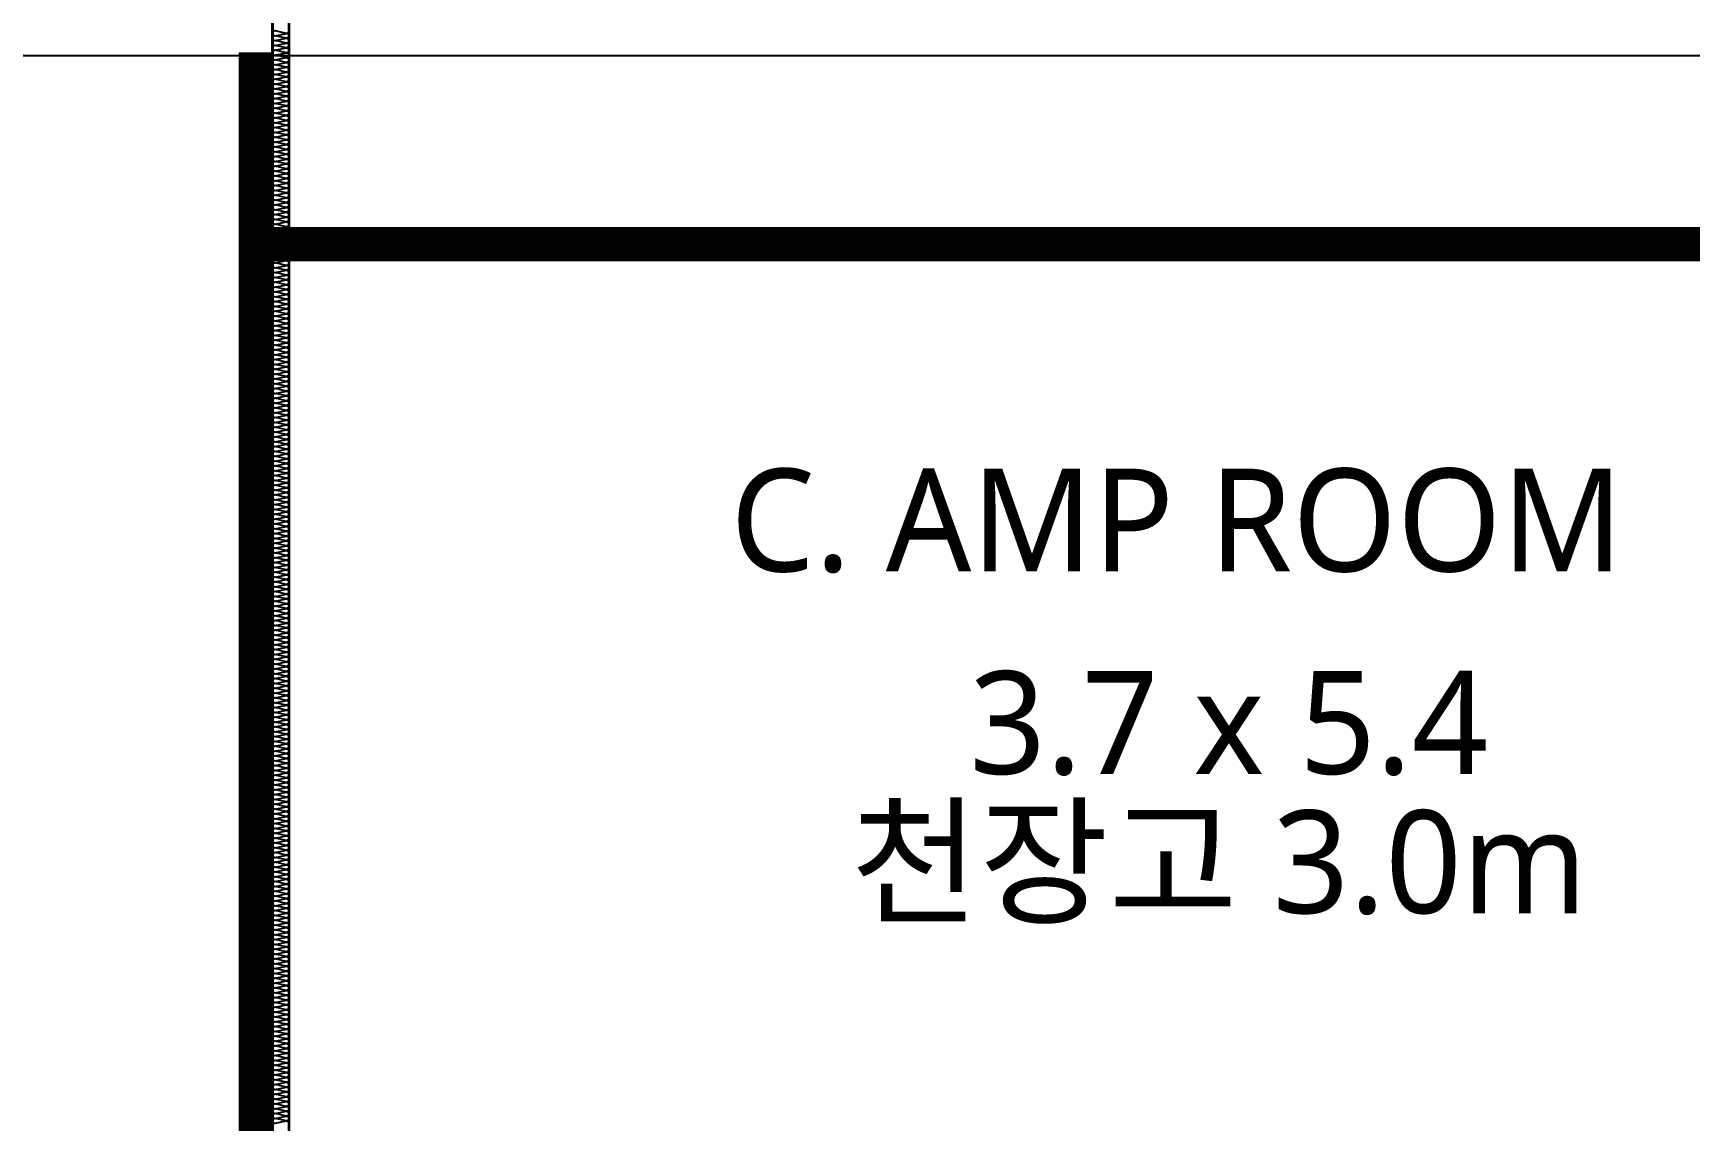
# Model space of a CAD drawing. Header units: millimetres. Extents: x 9 to 147, y 4 to 115.
# Drawn here: x 85.3 to 90.13, y 82.493 to 85.666 of the extents above; entities that cross this region are included whole.
import ezdxf
from ezdxf.enums import TextEntityAlignment as Align

# ---------------------------------------------------------------- set-up
doc = ezdxf.new("R2010")
doc.units = ezdxf.units.MM
doc.header["$LTSCALE"] = 200
for name, color, linetype in [('XR-PLAN$0$ELE-4', 252, 'Continuous'), ('XR-PLAN$0$ETC', 252, 'Continuous'), ('XR-PLAN$0$HAT', 252, 'Continuous'), ('XR-PLAN$0$HAT-INS', 252, 'Continuous')]:
    doc.layers.add(name, color=color, linetype=linetype)
doc.layers.add('XR-PLAN$0$TXT-1', color=137, linetype='Continuous', plot=False)
doc.styles.add('XR-PLAN$0$스타일1', font='MALGUN_0.TTF')

# ---------------------------------------------------------------- blocks, each defined once
blk = doc.blocks.new('*U144')
at = {"layer": 'XR-PLAN$0$HAT-INS'}
for points in [[(6670, 0, -0.414214), (6655, 15), (6670, 85, 1), (6640, 85), (6655, 15, -0.414214), (6640, 0, 0.414214)], [(6700, 0, -0.414214), (6685, 15), (6700, 85, 1), (6670, 85), (6685, 15, -0.414214), (6670, 0, 0.414214)], [(6730, 0, -0.414214), (6715, 15), (6730, 85, 1), (6700, 85), (6715, 15, -0.414214), (6700, 0, 0.414214)], [(6760, 0, -0.414214), (6745, 15), (6760, 85, 1), (6730, 85), (6745, 15, -0.414214), (6730, 0, 0.414214)], [(6790, 0, -0.414214), (6775, 15), (6790, 85, 1), (6760, 85), (6775, 15, -0.414214), (6760, 0, 0.414214)], [(6820, 0, -0.414214), (6805, 15), (6820, 85, 1), (6790, 85), (6805, 15, -0.414214), (6790, 0, 0.414214)], [(6850, 0, -0.414214), (6835, 15), (6850, 85, 1), (6820, 85), (6835, 15, -0.414214), (6820, 0, 0.414214)], [(6880, 0, -0.414214), (6865, 15), (6880, 85, 1), (6850, 85), (6865, 15, -0.414214), (6850, 0, 0.414214)], [(6910, 0, -0.414214), (6895, 15), (6910, 85, 1), (6880, 85), (6895, 15, -0.414214), (6880, 0, 0.414214)], [(6940, 0, -0.414214), (6925, 15), (6940, 85, 1), (6910, 85), (6925, 15, -0.414214), (6910, 0, 0.414214)], [(6970, 0, -0.414214), (6955, 15), (6970, 85, 1), (6940, 85), (6955, 15, -0.414214), (6940, 0, 0.414214)], [(7000, 0, -0.414214), (6985, 15), (7000, 85, 1), (6970, 85), (6985, 15, -0.414214), (6970, 0, 0.414214)], [(7030, 0, -0.414214), (7015, 15), (7030, 85, 1), (7000, 85), (7015, 15, -0.414214), (7000, 0, 0.414214)], [(7060, 0, -0.414214), (7045, 15), (7060, 85, 1), (7030, 85), (7045, 15, -0.414214), (7030, 0, 0.414214)], [(7090, 0, -0.414214), (7075, 15), (7090, 85, 1), (7060, 85), (7075, 15, -0.414214), (7060, 0, 0.414214)], [(7120, 0, -0.414214), (7105, 15), (7120, 85, 1), (7090, 85), (7105, 15, -0.414214), (7090, 0, 0.414214)], [(7150, 0, -0.414214), (7135, 15), (7150, 85, 1), (7120, 85), (7135, 15, -0.414214), (7120, 0, 0.414214)], [(7180, 0, -0.414214), (7165, 15), (7180, 85, 1), (7150, 85), (7165, 15, -0.414214), (7150, 0, 0.414214)], [(7210, 0, -0.414214), (7195, 15), (7210, 85, 1), (7180, 85), (7195, 15, -0.414214), (7180, 0, 0.414214)], [(7240, 0, -0.414214), (7225, 15), (7240, 85, 1), (7210, 85), (7225, 15, -0.414214), (7210, 0, 0.414214)], [(7270, 0, -0.414214), (7255, 15), (7270, 85, 1), (7240, 85), (7255, 15, -0.414214), (7240, 0, 0.414214)], [(7300, 0, -0.414214), (7285, 15), (7300, 85, 1), (7270, 85), (7285, 15, -0.414214), (7270, 0, 0.414214)], [(7330, 0, -0.414214), (7315, 15), (7330, 85, 1), (7300, 85), (7315, 15, -0.414214), (7300, 0, 0.414214)], [(7360, 0, -0.414214), (7345, 15), (7360, 85, 1), (7330, 85), (7345, 15, -0.414214), (7330, 0, 0.414214)], [(7390, 0, -0.414214), (7375, 15), (7390, 85, 1), (7360, 85), (7375, 15, -0.414214), (7360, 0, 0.414214)], [(7420, 0, -0.414214), (7405, 15), (7420, 85, 1), (7390, 85), (7405, 15, -0.414214), (7390, 0, 0.414214)], [(7450, 0, -0.414214), (7435, 15), (7450, 85, 1), (7420, 85), (7435, 15, -0.414214), (7420, 0, 0.414214)], [(7480, 0, -0.414214), (7465, 15), (7480, 85, 1), (7450, 85), (7465, 15, -0.414214), (7450, 0, 0.414214)], [(7510, 0, -0.414214), (7495, 15), (7510, 85, 1), (7480, 85), (7495, 15, -0.414214), (7480, 0, 0.414214)], [(7540, 0, -0.414214), (7525, 15), (7540, 85, 1), (7510, 85), (7525, 15, -0.414214), (7510, 0, 0.414214)], [(7570, 0, -0.414214), (7555, 15), (7570, 85, 1), (7540, 85), (7555, 15, -0.414214), (7540, 0, 0.414214)], [(7600, 0, -0.414214), (7585, 15), (7600, 85, 1), (7570, 85), (7585, 15, -0.414214), (7570, 0, 0.414214)], [(7630, 0, -0.414214), (7615, 15), (7630, 85, 1), (7600, 85), (7615, 15, -0.414214), (7600, 0, 0.414214)], [(7660, 0, -0.414214), (7645, 15), (7660, 85, 1), (7630, 85), (7645, 15, -0.414214), (7630, 0, 0.414214)], [(7690, 0, -0.414214), (7675, 15), (7690, 85, 1), (7660, 85), (7675, 15, -0.414214), (7660, 0, 0.414214)], [(7720, 0, -0.414214), (7705, 15), (7720, 85, 1), (7690, 85), (7705, 15, -0.414214), (7690, 0, 0.414214)], [(7750, 0, -0.414214), (7735, 15), (7750, 85, 1), (7720, 85), (7735, 15, -0.414214), (7720, 0, 0.414214)], [(7780, 0, -0.414214), (7765, 15), (7780, 85, 1), (7750, 85), (7765, 15, -0.414214), (7750, 0, 0.414214)], [(7810, 0, -0.414214), (7795, 15), (7810, 85, 1), (7780, 85), (7795, 15, -0.414214), (7780, 0, 0.414214)], [(7840, 0, -0.414214), (7825, 15), (7840, 85, 1), (7810, 85), (7825, 15, -0.414214), (7810, 0, 0.414214)], [(7870, 0, -0.414214), (7855, 15), (7870, 85, 1), (7840, 85), (7855, 15, -0.414214), (7840, 0, 0.414214)], [(7900, 0, -0.414214), (7885, 15), (7900, 85, 1), (7870, 85), (7885, 15, -0.414214), (7870, 0, 0.414214)], [(7930, 0, -0.414214), (7915, 15), (7930, 85, 1), (7900, 85), (7915, 15, -0.414214), (7900, 0, 0.414214)], [(7960, 0, -0.414214), (7945, 15), (7960, 85, 1), (7930, 85), (7945, 15, -0.414214), (7930, 0, 0.414214)], [(7990, 0, -0.414214), (7975, 15), (7990, 85, 1), (7960, 85), (7975, 15, -0.414214), (7960, 0, 0.414214)], [(8020, 0, -0.414214), (8005, 15), (8020, 85, 1), (7990, 85), (8005, 15, -0.414214), (7990, 0, 0.414214)], [(8050, 0, -0.414214), (8035, 15), (8050, 85, 1), (8020, 85), (8035, 15, -0.414214), (8020, 0, 0.414214)], [(8080, 0, -0.414214), (8065, 15), (8080, 85, 1), (8050, 85), (8065, 15, -0.414214), (8050, 0, 0.414214)], [(8110, 0, -0.414214), (8095, 15), (8110, 85, 1), (8080, 85), (8095, 15, -0.414214), (8080, 0, 0.414214)], [(8140, 0, -0.414214), (8125, 15), (8140, 85, 1), (8110, 85), (8125, 15, -0.414214), (8110, 0, 0.414214)], [(8170, 0, -0.414214), (8155, 15), (8170, 85, 1), (8140, 85), (8155, 15, -0.414214), (8140, 0, 0.414214)], [(8200, 0, -0.414214), (8185, 15), (8200, 85, 1), (8170, 85), (8185, 15, -0.414214), (8170, 0, 0.414214)], [(8230, 0, -0.414214), (8215, 15), (8230, 85, 1), (8200, 85), (8215, 15, -0.414214), (8200, 0, 0.414214)], [(8260, 0, -0.414214), (8245, 15), (8260, 85, 1), (8230, 85), (8245, 15, -0.414214), (8230, 0, 0.414214)], [(8290, 0, -0.414214), (8275, 15), (8290, 85, 1), (8260, 85), (8275, 15, -0.414214), (8260, 0, 0.414214)], [(8320, 0, -0.414214), (8305, 15), (8320, 85, 1), (8290, 85), (8305, 15, -0.414214), (8290, 0, 0.414214)], [(8350, 0, -0.414214), (8335, 15), (8350, 85, 1), (8320, 85), (8335, 15, -0.414214), (8320, 0, 0.414214)], [(8380, 0, -0.414214), (8365, 15), (8380, 85, 1), (8350, 85), (8365, 15, -0.414214), (8350, 0, 0.414214)], [(8410, 0, -0.414214), (8395, 15), (8410, 85, 1), (8380, 85), (8395, 15, -0.414214), (8380, 0, 0.414214)], [(8440, 0, -0.414214), (8425, 15), (8440, 85, 1), (8410, 85), (8425, 15, -0.414214), (8410, 0, 0.414214)], [(8470, 0, -0.414214), (8455, 15), (8470, 85, 1), (8440, 85), (8455, 15, -0.414214), (8440, 0, 0.414214)], [(8500, 0, -0.414214), (8485, 15), (8500, 85, 1), (8470, 85), (8485, 15, -0.414214), (8470, 0, 0.414214)], [(8530, 0, -0.414214), (8515, 15), (8530, 85, 1), (8500, 85), (8515, 15, -0.414214), (8500, 0, 0.414214)], [(8560, 0, -0.414214), (8545, 15), (8560, 85, 1), (8530, 85), (8545, 15, -0.414214), (8530, 0, 0.414214)], [(8590, 0, -0.414214), (8575, 15), (8590, 85, 1), (8560, 85), (8575, 15, -0.414214), (8560, 0, 0.414214)], [(8620, 0, -0.414214), (8605, 15), (8620, 85, 1), (8590, 85), (8605, 15, -0.414214), (8590, 0, 0.414214)], [(8650, 0, -0.414214), (8635, 15), (8650, 85, 1), (8620, 85), (8635, 15, -0.414214), (8620, 0, 0.414214)], [(8680, 0, -0.414214), (8665, 15), (8680, 85, 1), (8650, 85), (8665, 15, -0.414214), (8650, 0, 0.414214)], [(8710, 0, -0.414214), (8695, 15), (8710, 85, 1), (8680, 85), (8695, 15, -0.414214), (8680, 0, 0.414214)], [(8740, 0, -0.414214), (8725, 15), (8740, 85, 1), (8710, 85), (8725, 15, -0.414214), (8710, 0, 0.414214)], [(8770, 0, -0.414214), (8755, 15), (8770, 85, 1), (8740, 85), (8755, 15, -0.414214), (8740, 0, 0.414214)], [(8800, 0, -0.414214), (8785, 15), (8800, 85, 1), (8770, 85), (8785, 15, -0.414214), (8770, 0, 0.414214)], [(8830, 0, -0.414214), (8815, 15), (8830, 85, 1), (8800, 85), (8815, 15, -0.414214), (8800, 0, 0.414214)], [(8860, 0, -0.414214), (8845, 15), (8860, 85, 1), (8830, 85), (8845, 15, -0.414214), (8830, 0, 0.414214)], [(8890, 0, -0.414214), (8875, 15), (8890, 85, 1), (8860, 85), (8875, 15, -0.414214), (8860, 0, 0.414214)], [(8920, 0, -0.414214), (8905, 15), (8920, 85, 1), (8890, 85), (8905, 15, -0.414214), (8890, 0, 0.414214)], [(8950, 0, -0.414214), (8935, 15), (8950, 85, 1), (8920, 85), (8935, 15, -0.414214), (8920, 0, 0.414214)], [(8980, 0, -0.414214), (8965, 15), (8980, 85, 1), (8950, 85), (8965, 15, -0.414214), (8950, 0, 0.414214)], [(9010, 0, -0.414214), (8995, 15), (9010, 85, 1), (8980, 85), (8995, 15, -0.414214), (8980, 0, 0.414214)], [(9040, 0, -0.414214), (9025, 15), (9040, 85, 1), (9010, 85), (9025, 15, -0.414214), (9010, 0, 0.414214)], [(9070, 0, -0.414214), (9055, 15), (9070, 85, 1), (9040, 85), (9055, 15, -0.414214), (9040, 0, 0.414214)], [(9100, 0, -0.414214), (9085, 15), (9100, 85, 1), (9070, 85), (9085, 15, -0.414214), (9070, 0, 0.414214)], [(9130, 0, -0.414214), (9115, 15), (9130, 85, 1), (9100, 85), (9115, 15, -0.414214), (9100, 0, 0.414214)], [(9160, 0, -0.414214), (9145, 15), (9160, 85, 1), (9130, 85), (9145, 15, -0.414214), (9130, 0, 0.414214)], [(9190, 0, -0.414214), (9175, 15), (9190, 85, 1), (9160, 85), (9175, 15, -0.414214), (9160, 0, 0.414214)], [(9220, 0, -0.414214), (9205, 15), (9220, 85, 1), (9190, 85), (9205, 15, -0.414214), (9190, 0, 0.414214)], [(9250, 0, -0.414214), (9235, 15), (9250, 85, 1), (9220, 85), (9235, 15, -0.414214), (9220, 0, 0.414214)], [(9280, 0, -0.414214), (9265, 15), (9280, 85, 1), (9250, 85), (9265, 15, -0.414214), (9250, 0, 0.414214)], [(9310, 0, -0.414214), (9295, 15), (9310, 85, 1), (9280, 85), (9295, 15, -0.414214), (9280, 0, 0.414214)], [(9340, 0, -0.414214), (9325, 15), (9340, 85, 1), (9310, 85), (9325, 15, -0.414214), (9310, 0, 0.414214)], [(9370, 0, -0.414214), (9355, 15), (9370, 85, 1), (9340, 85), (9355, 15, -0.414214), (9340, 0, 0.414214)], [(9400, 0, -0.414214), (9385, 15), (9400, 85, 1), (9370, 85), (9385, 15, -0.414214), (9370, 0, 0.414214)], [(9430, 0, -0.414214), (9415, 15), (9430, 85, 1), (9400, 85), (9415, 15, -0.414214), (9400, 0, 0.414214)], [(9460, 0, -0.414214), (9445, 15), (9460, 85, 1), (9430, 85), (9445, 15, -0.414214), (9430, 0, 0.414214)], [(9490, 0, -0.414214), (9475, 15), (9490, 85, 1), (9460, 85), (9475, 15, -0.414214), (9460, 0, 0.414214)], [(9520, 0, -0.414214), (9505, 15), (9520, 85, 1), (9490, 85), (9505, 15, -0.414214), (9490, 0, 0.414214)], [(9550, 0, -0.414214), (9535, 15), (9550, 85, 1), (9520, 85), (9535, 15, -0.414214), (9520, 0, 0.414214)], [(9580, 0, -0.414214), (9565, 15), (9580, 85, 1), (9550, 85), (9565, 15, -0.414214), (9550, 0, 0.414214)], [(9610, 0, -0.414214), (9595, 15), (9610, 85, 1), (9580, 85), (9595, 15, -0.414214), (9580, 0, 0.414214)], [(9640, 0, -0.414214), (9625, 15), (9640, 85, 1), (9610, 85), (9625, 15, -0.414214), (9610, 0, 0.414214)], [(9670, 0, -0.414214), (9655, 15), (9670, 85, 1), (9640, 85), (9655, 15, -0.414214), (9640, 0, 0.414214)], [(9700, 0, -0.414214), (9685, 15), (9700, 85, 1), (9670, 85), (9685, 15, -0.414214), (9670, 0, 0.414214)], [(9730, 0, -0.414214), (9715, 15), (9730, 85, 1), (9700, 85), (9715, 15, -0.414214), (9700, 0, 0.414214)], [(9760, 0, -0.414214), (9745, 15), (9760, 85, 1), (9730, 85), (9745, 15, -0.414214), (9730, 0, 0.414214)], [(9790, 0, -0.414214), (9775, 15), (9790, 85, 1), (9760, 85), (9775, 15, -0.414214), (9760, 0, 0.414214)], [(9820, 0, -0.414214), (9805, 15), (9820, 85, 1), (9790, 85), (9805, 15, -0.414214), (9790, 0, 0.414214)], [(9850, 0, -0.414214), (9835, 15), (9850, 85, 1), (9820, 85), (9835, 15, -0.414214), (9820, 0, 0.414214)], [(9880, 0, -0.414214), (9865, 15), (9880, 85, 1), (9850, 85), (9865, 15, -0.414214), (9850, 0, 0.414214)], [(9910, 0, -0.414214), (9895, 15), (9910, 85, 1), (9880, 85), (9895, 15, -0.414214), (9880, 0, 0.414214)], [(9940, 0, -0.414214), (9925, 15), (9940, 85, 1), (9910, 85), (9925, 15, -0.414214), (9910, 0, 0.414214)], [(9970, 0, -0.414214), (9955, 15), (9970, 85, 1), (9940, 85), (9955, 15, -0.414214), (9940, 0, 0.414214)], [(10000, 0, -0.414214), (9985, 15), (10000, 85, 1), (9970, 85), (9985, 15, -0.414214), (9970, 0, 0.414214)], [(10030, 0, -0.414214), (10015, 15), (10030, 85, 1), (10000, 85), (10015, 15, -0.414214), (10000, 0, 0.414214)], [(10060, 0, -0.414214), (10045, 15), (10060, 85, 1), (10030, 85), (10045, 15, -0.414214), (10030, 0, 0.414214)], [(10090, 0, -0.414214), (10075, 15), (10090, 85, 1), (10060, 85), (10075, 15, -0.414214), (10060, 0, 0.414214)], [(10120, 0, -0.414214), (10105, 15), (10120, 85, 1), (10090, 85), (10105, 15, -0.414214), (10090, 0, 0.414214)], [(10150, 0, -0.414214), (10135, 15), (10150, 85, 1), (10120, 85), (10135, 15, -0.414214), (10120, 0, 0.414214)], [(10180, 0, -0.414214), (10165, 15), (10180, 85, 1), (10150, 85), (10165, 15, -0.414214), (10150, 0, 0.414214)], [(10210, 0, -0.414214), (10195, 15), (10210, 85, 1), (10180, 85), (10195, 15, -0.414214), (10180, 0, 0.414214)], [(10240, 0, -0.414214), (10225, 15), (10240, 85, 1), (10210, 85), (10225, 15, -0.414214), (10210, 0, 0.414214)], [(10270, 0, -0.414214), (10255, 15), (10270, 85, 1), (10240, 85), (10255, 15, -0.414214), (10240, 0, 0.414214)], [(10300, 0, -0.414214), (10285, 15), (10300, 85, 1), (10270, 85), (10285, 15, -0.414214), (10270, 0, 0.414214)], [(10330, 0, -0.414214), (10315, 15), (10330, 85, 1), (10300, 85), (10315, 15, -0.414214), (10300, 0, 0.414214)], [(10360, 0, -0.414214), (10345, 15), (10360, 85, 1), (10330, 85), (10345, 15, -0.414214), (10330, 0, 0.414214)], [(10390, 0, -0.414214), (10375, 15), (10390, 85, 1), (10360, 85), (10375, 15, -0.414214), (10360, 0, 0.414214)], [(10420, 0, -0.414214), (10405, 15), (10420, 85, 1), (10390, 85), (10405, 15, -0.414214), (10390, 0, 0.414214)], [(10450, 0, -0.414214), (10435, 15), (10450, 85, 1), (10420, 85), (10435, 15, -0.414214), (10420, 0, 0.414214)], [(10480, 0, -0.414214), (10465, 15), (10480, 85, 1), (10450, 85), (10465, 15, -0.414214), (10450, 0, 0.414214)], [(10510, 0, -0.414214), (10495, 15), (10510, 85, 1), (10480, 85), (10495, 15, -0.414214), (10480, 0, 0.414214)], [(10540, 0, -0.414214), (10525, 15), (10540, 85, 1), (10510, 85), (10525, 15, -0.414214), (10510, 0, 0.414214)], [(10570, 0, -0.414214), (10555, 15), (10570, 85, 1), (10540, 85), (10555, 15, -0.414214), (10540, 0, 0.414214)], [(10600, 0, -0.414214), (10585, 15), (10600, 85, 1), (10570, 85), (10585, 15, -0.414214), (10570, 0, 0.414214)], [(10630, 0, -0.414214), (10615, 15), (10630, 85, 1), (10600, 85), (10615, 15, -0.414214), (10600, 0, 0.414214)], [(10660, 0, -0.414214), (10645, 15), (10660, 85, 1), (10630, 85), (10645, 15, -0.414214), (10630, 0, 0.414214)], [(10690, 0, -0.414214), (10675, 15), (10690, 85, 1), (10660, 85), (10675, 15, -0.414214), (10660, 0, 0.414214)], [(10720, 0, -0.414214), (10705, 15), (10720, 85, 1), (10690, 85), (10705, 15, -0.414214), (10690, 0, 0.414214)], [(10750, 0, -0.414214), (10735, 15), (10750, 85, 1), (10720, 85), (10735, 15, -0.414214), (10720, 0, 0.414214)], [(10780, 0, -0.414214), (10765, 15), (10780, 85, 1), (10750, 85), (10765, 15, -0.414214), (10750, 0, 0.414214)], [(10810, 0, -0.414214), (10795, 15), (10810, 85, 1), (10780, 85), (10795, 15, -0.414214), (10780, 0, 0.414214)], [(10840, 0, -0.414214), (10825, 15), (10840, 85, 1), (10810, 85), (10825, 15, -0.414214), (10810, 0, 0.414214)], [(10870, 0, -0.414214), (10855, 15), (10870, 85, 1), (10840, 85), (10855, 15, -0.414214), (10840, 0, 0.414214)], [(10900, 0, -0.414214), (10885, 15), (10900, 85, 1), (10870, 85), (10885, 15, -0.414214), (10870, 0, 0.414214)], [(10930, 0, -0.414214), (10915, 15), (10930, 85, 1), (10900, 85), (10915, 15, -0.414214), (10900, 0, 0.414214)], [(10960, 0, -0.414214), (10945, 15), (10960, 85, 1), (10930, 85), (10945, 15, -0.414214), (10930, 0, 0.414214)], [(10990, 0, -0.414214), (10975, 15), (10990, 85, 1), (10960, 85), (10975, 15, -0.414214), (10960, 0, 0.414214)], [(11020, 0, -0.414214), (11005, 15), (11020, 85, 1), (10990, 85), (11005, 15, -0.414214), (10990, 0, 0.414214)], [(11050, 0, -0.414214), (11035, 15), (11050, 85, 1), (11020, 85), (11035, 15, -0.414214), (11020, 0, 0.414214)], [(11080, 0, -0.414214), (11065, 15), (11080, 85, 1), (11050, 85), (11065, 15, -0.414214), (11050, 0, 0.414214)], [(11110, 0, -0.414214), (11095, 15), (11110, 85, 1), (11080, 85), (11095, 15, -0.414214), (11080, 0, 0.414214)], [(11140, 0, -0.414214), (11125, 15), (11140, 85, 1), (11110, 85), (11125, 15, -0.414214), (11110, 0, 0.414214)], [(11170, 0, -0.414214), (11155, 15), (11170, 85, 1), (11140, 85), (11155, 15, -0.414214), (11140, 0, 0.414214)], [(11200, 0, -0.414214), (11185, 15), (11200, 85, 1), (11170, 85), (11185, 15, -0.414214), (11170, 0, 0.414214)], [(11230, 0, -0.414214), (11215, 15), (11230, 85, 1), (11200, 85), (11215, 15, -0.414214), (11200, 0, 0.414214)], [(11260, 0, -0.414214), (11245, 15), (11260, 85, 1), (11230, 85), (11245, 15, -0.414214), (11230, 0, 0.414214)], [(11290, 0, -0.414214), (11275, 15), (11290, 85, 1), (11260, 85), (11275, 15, -0.414214), (11260, 0, 0.414214)], [(11320, 0, -0.414214), (11305, 15), (11320, 85, 1), (11290, 85), (11305, 15, -0.414214), (11290, 0, 0.414214)], [(11350, 0, -0.414214), (11335, 15), (11350, 85, 1), (11320, 85), (11335, 15, -0.414214), (11320, 0, 0.414214)], [(11380, 0, -0.414214), (11365, 15), (11380, 85, 1), (11350, 85), (11365, 15, -0.414214), (11350, 0, 0.414214)], [(11410, 0, -0.414214), (11395, 15), (11410, 85, 1), (11380, 85), (11395, 15, -0.414214), (11380, 0, 0.414214)], [(11440, 0, -0.414214), (11425, 15), (11440, 85, 1), (11410, 85), (11425, 15, -0.414214), (11410, 0, 0.414214)], [(11470, 0, -0.414214), (11455, 15), (11470, 85, 1), (11440, 85), (11455, 15, -0.414214), (11440, 0, 0.414214)], [(11500, 0, -0.414214), (11485, 15), (11500, 85, 1), (11470, 85), (11485, 15, -0.414214), (11470, 0, 0.414214)], [(11530, 0, -0.414214), (11515, 15), (11530, 85, 1), (11500, 85), (11515, 15, -0.414214), (11500, 0, 0.414214)], [(11560, 0, -0.414214), (11545, 15), (11560, 85, 1), (11530, 85), (11545, 15, -0.414214), (11530, 0, 0.414214)], [(11590, 0, -0.414214), (11575, 15), (11590, 85, 1), (11560, 85), (11575, 15, -0.414214), (11560, 0, 0.414214)], [(11620, 0, -0.414214), (11605, 15), (11620, 85, 1), (11590, 85), (11605, 15, -0.414214), (11590, 0, 0.414214)], [(11650, 0, -0.414214), (11635, 15), (11650, 85, 1), (11620, 85), (11635, 15, -0.414214), (11620, 0, 0.414214)], [(11680, 0, -0.414214), (11665, 15), (11680, 85, 1), (11650, 85), (11665, 15, -0.414214), (11650, 0, 0.414214)], [(11710, 0, -0.414214), (11695, 15), (11710, 85, 1), (11680, 85), (11695, 15, -0.414214), (11680, 0, 0.414214)], [(11740, 0, -0.414214), (11725, 15), (11740, 85, 1), (11710, 85), (11725, 15, -0.414214), (11710, 0, 0.414214)], [(11770, 0, -0.414214), (11755, 15), (11770, 85, 1), (11740, 85), (11755, 15, -0.414214), (11740, 0, 0.414214)], [(11800, 0, -0.414214), (11785, 15), (11800, 85, 1), (11770, 85), (11785, 15, -0.414214), (11770, 0, 0.414214)], [(11830, 0, -0.414214), (11815, 15), (11830, 85, 1), (11800, 85), (11815, 15, -0.414214), (11800, 0, 0.414214)], [(11860, 0, -0.414214), (11845, 15), (11860, 85, 1), (11830, 85), (11845, 15, -0.414214), (11830, 0, 0.414214)], [(11890, 0, -0.414214), (11875, 15), (11890, 85, 1), (11860, 85), (11875, 15, -0.414214), (11860, 0, 0.414214)], [(11920, 0, -0.414214), (11905, 15), (11920, 85, 1), (11890, 85), (11905, 15, -0.414214), (11890, 0, 0.414214)], [(11950, 0, -0.414214), (11935, 15), (11950, 85, 1), (11920, 85), (11935, 15, -0.414214), (11920, 0, 0.414214)], [(11980, 0, -0.414214), (11965, 15), (11980, 85, 1), (11950, 85), (11965, 15, -0.414214), (11950, 0, 0.414214)], [(12010, 0, -0.414214), (11995, 15), (12010, 85, 1), (11980, 85), (11995, 15, -0.414214), (11980, 0, 0.414214)], [(12040, 0, -0.414214), (12025, 15), (12040, 85, 1), (12010, 85), (12025, 15, -0.414214), (12010, 0, 0.414214)], [(12070, 0, -0.414214), (12055, 15), (12070, 85, 1), (12040, 85), (12055, 15, -0.414214), (12040, 0, 0.414214)], [(12100, 0, -0.414214), (12085, 15), (12100, 85, 1), (12070, 85), (12085, 15, -0.414214), (12070, 0, 0.414214)], [(12130, 0, -0.414214), (12115, 15), (12130, 85, 1), (12100, 85), (12115, 15, -0.414214), (12100, 0, 0.414214)], [(12160, 0, -0.414214), (12145, 15), (12160, 85, 1), (12130, 85), (12145, 15, -0.414214), (12130, 0, 0.414214)], [(12190, 0, -0.414214), (12175, 15), (12190, 85, 1), (12160, 85), (12175, 15, -0.414214), (12160, 0, 0.414214)], [(12220, 0, -0.414214), (12205, 15), (12220, 85, 1), (12190, 85), (12205, 15, -0.414214), (12190, 0, 0.414214)], [(12250, 0, -0.414214), (12235, 15), (12250, 85, 1), (12220, 85), (12235, 15, -0.414214), (12220, 0, 0.414214)], [(12280, 0, -0.414214), (12265, 15), (12280, 85, 1), (12250, 85), (12265, 15, -0.414214), (12250, 0, 0.414214)], [(12310, 0, -0.414214), (12295, 15), (12310, 85, 1), (12280, 85), (12295, 15, -0.414214), (12280, 0, 0.414214)], [(12340, 0, -0.414214), (12325, 15), (12340, 85, 1), (12310, 85), (12325, 15, -0.414214), (12310, 0, 0.414214)], [(12370, 0, -0.414214), (12355, 15), (12370, 85, 1), (12340, 85), (12355, 15, -0.414214), (12340, 0, 0.414214)], [(12400, 0, -0.414214), (12385, 15), (12400, 85, 1), (12370, 85), (12385, 15, -0.414214), (12370, 0, 0.414214)], [(12430, 0, -0.414214), (12415, 15), (12430, 85, 1), (12400, 85), (12415, 15, -0.414214), (12400, 0, 0.414214)], [(12460, 0, -0.414214), (12445, 15), (12460, 85, 1), (12430, 85), (12445, 15, -0.414214), (12430, 0, 0.414214)], [(12490, 0, -0.414214), (12475, 15), (12490, 85, 1), (12460, 85), (12475, 15, -0.414214), (12460, 0, 0.414214)], [(12520, 0, -0.414214), (12505, 15), (12520, 85, 1), (12490, 85), (12505, 15, -0.414214), (12490, 0, 0.414214)], [(12550, 0, -0.414214), (12535, 15), (12550, 85, 1), (12520, 85), (12535, 15, -0.414214), (12520, 0, 0.414214)], [(12580, 0, -0.414214), (12565, 15), (12580, 85, 1), (12550, 85), (12565, 15, -0.414214), (12550, 0, 0.414214)], [(12610, 0, -0.414214), (12595, 15), (12610, 85, 1), (12580, 85), (12595, 15, -0.414214), (12580, 0, 0.414214)], [(12640, 0, -0.414214), (12625, 15), (12640, 85, 1), (12610, 85), (12625, 15, -0.414214), (12610, 0, 0.414214)], [(12670, 0, -0.414214), (12655, 15), (12670, 85, 1), (12640, 85), (12655, 15, -0.414214), (12640, 0, 0.414214)], [(12700, 0, -0.414214), (12685, 15), (12700, 85, 1), (12670, 85), (12685, 15, -0.414214), (12670, 0, 0.414214)], [(12730, 0, -0.414214), (12715, 15), (12730, 85, 1), (12700, 85), (12715, 15, -0.414214), (12700, 0, 0.414214)], [(12760, 0, -0.414214), (12745, 15), (12760, 85, 1), (12730, 85), (12745, 15, -0.414214), (12730, 0, 0.414214)], [(12790, 0, -0.414214), (12775, 15), (12790, 85, 1), (12760, 85), (12775, 15, -0.414214), (12760, 0, 0.414214)], [(12820, 0, -0.414214), (12805, 15), (12820, 85, 1), (12790, 85), (12805, 15, -0.414214), (12790, 0, 0.414214)], [(12850, 0, -0.414214), (12835, 15), (12850, 85, 1), (12820, 85), (12835, 15, -0.414214), (12820, 0, 0.414214)], [(12880, 0, -0.414214), (12865, 15), (12880, 85, 1), (12850, 85), (12865, 15, -0.414214), (12850, 0, 0.414214)], [(12910, 0, -0.414214), (12895, 15), (12910, 85, 1), (12880, 85), (12895, 15, -0.414214), (12880, 0, 0.414214)], [(12940, 0, -0.414214), (12925, 15), (12940, 85, 1), (12910, 85), (12925, 15, -0.414214), (12910, 0, 0.414214)], [(12970, 0, -0.414214), (12955, 15), (12970, 85, 1), (12940, 85), (12955, 15, -0.414214), (12940, 0, 0.414214)], [(13000, 0, -0.414214), (12985, 15), (13000, 85, 1), (12970, 85), (12985, 15, -0.414214), (12970, 0, 0.414214)], [(13030, 0, -0.414214), (13015, 15), (13030, 85, 1), (13000, 85), (13015, 15, -0.414214), (13000, 0, 0.414214)], [(13060, 0, -0.414214), (13045, 15), (13060, 85, 1), (13030, 85), (13045, 15, -0.414214), (13030, 0, 0.414214)], [(13090, 0, -0.414214), (13075, 15), (13090, 85, 1), (13060, 85), (13075, 15, -0.414214), (13060, 0, 0.414214)], [(13120, 0, -0.414214), (13105, 15), (13120, 85, 1), (13090, 85), (13105, 15, -0.414214), (13090, 0, 0.414214)], [(13150, 0, -0.414214), (13135, 15), (13150, 85, 1), (13120, 85), (13135, 15, -0.414214), (13120, 0, 0.414214)], [(13180, 0, -0.414214), (13165, 15), (13180, 85, 1), (13150, 85), (13165, 15, -0.414214), (13150, 0, 0.414214)], [(13210, 0, -0.414214), (13195, 15), (13210, 85, 1), (13180, 85), (13195, 15, -0.414214), (13180, 0, 0.414214)], [(13240, 0, -0.414214), (13225, 15), (13240, 85, 1), (13210, 85), (13225, 15, -0.414214), (13210, 0, 0.414214)], [(13270, 0, -0.414214), (13255, 15), (13270, 85, 1), (13240, 85), (13255, 15, -0.414214), (13240, 0, 0.414214)], [(13300, 0, -0.414214), (13285, 15), (13300, 85, 1), (13270, 85), (13285, 15, -0.414214), (13270, 0, 0.414214)], [(13330, 0, -0.414214), (13315, 15), (13330, 85, 1), (13300, 85), (13315, 15, -0.414214), (13300, 0, 0.414214)], [(13360, 0, -0.414214), (13345, 15), (13360, 85, 1), (13330, 85), (13345, 15, -0.414214), (13330, 0, 0.414214)], [(13390, 0, -0.414214), (13375, 15), (13390, 85, 1), (13360, 85), (13375, 15, -0.414214), (13360, 0, 0.414214)], [(13420, 0, -0.414214), (13405, 15), (13420, 85, 1), (13390, 85), (13405, 15, -0.414214), (13390, 0, 0.414214)]]:
    blk.add_lwpolyline(points, format="xyb", dxfattribs=at)

msp = doc.modelspace()

# ---------------------------------------------------------------- linework, layer by layer
at = {"layer": 'XR-PLAN$0$ELE-4'}
for p, q in [((85.9971, 72.6), (85.9971, 86.2)), ((86.0471, 72.6), (86.0471, 86.2))]:
    msp.add_line(p, q, dxfattribs=at)
at = {"layer": 'XR-PLAN$0$ELE-4', "ltscale": 253}
msp.add_lwpolyline([(86.0371, 72.6), (86.0371, 72.6016), (86.0455, 72.6016), (86.0455, 86.2), (85.9987, 86.2), (85.9987, 72.6016), (86.0071, 72.6016), (86.0071, 72.6)], dxfattribs=at)
at = {"layer": 'XR-PLAN$0$ETC', "const_width": 0.1}
for points in [[(85.9496, 74.15), (85.9496, 85.6097)], [(85.9496, 85.05), (91.7, 85.05)]]:
    msp.add_lwpolyline(points, dxfattribs=at)
at = {"layer": 'XR-PLAN$0$HAT'}
msp.add_lwpolyline([(91.2, 71.675), (112.2, 71.675), (112.2, 85.6), (76.2, 85.6), (76.2, 72.6)], dxfattribs=at)

# ---------------------------------------------------------------- block references
at = {"layer": 'XR-PLAN$0$HAT-INS', "xscale": 0.0004700000000000002, "yscale": 0.0004700000000000002, "zscale": 0.0004700000000000002, "rotation": 90}
msp.add_blockref('*U144', (86.0457, 79.365), dxfattribs=at)

# ---------------------------------------------------------------- texts
at = {"layer": 'XR-PLAN$0$TXT-1', "style": 'XR-PLAN$0$스타일1'}
for s, p in [('C. AMP ROOM', (88.6339, 84.2455)), ('3.7 x 5.4', (88.7859, 83.6548)), ('천장고 3.0m', (88.7565, 83.2487))]:
    msp.add_text(s, height=0.3, dxfattribs=at).set_placement(p, align=Align.MIDDLE_CENTER)

doc.saveas('drawing.dxf')
